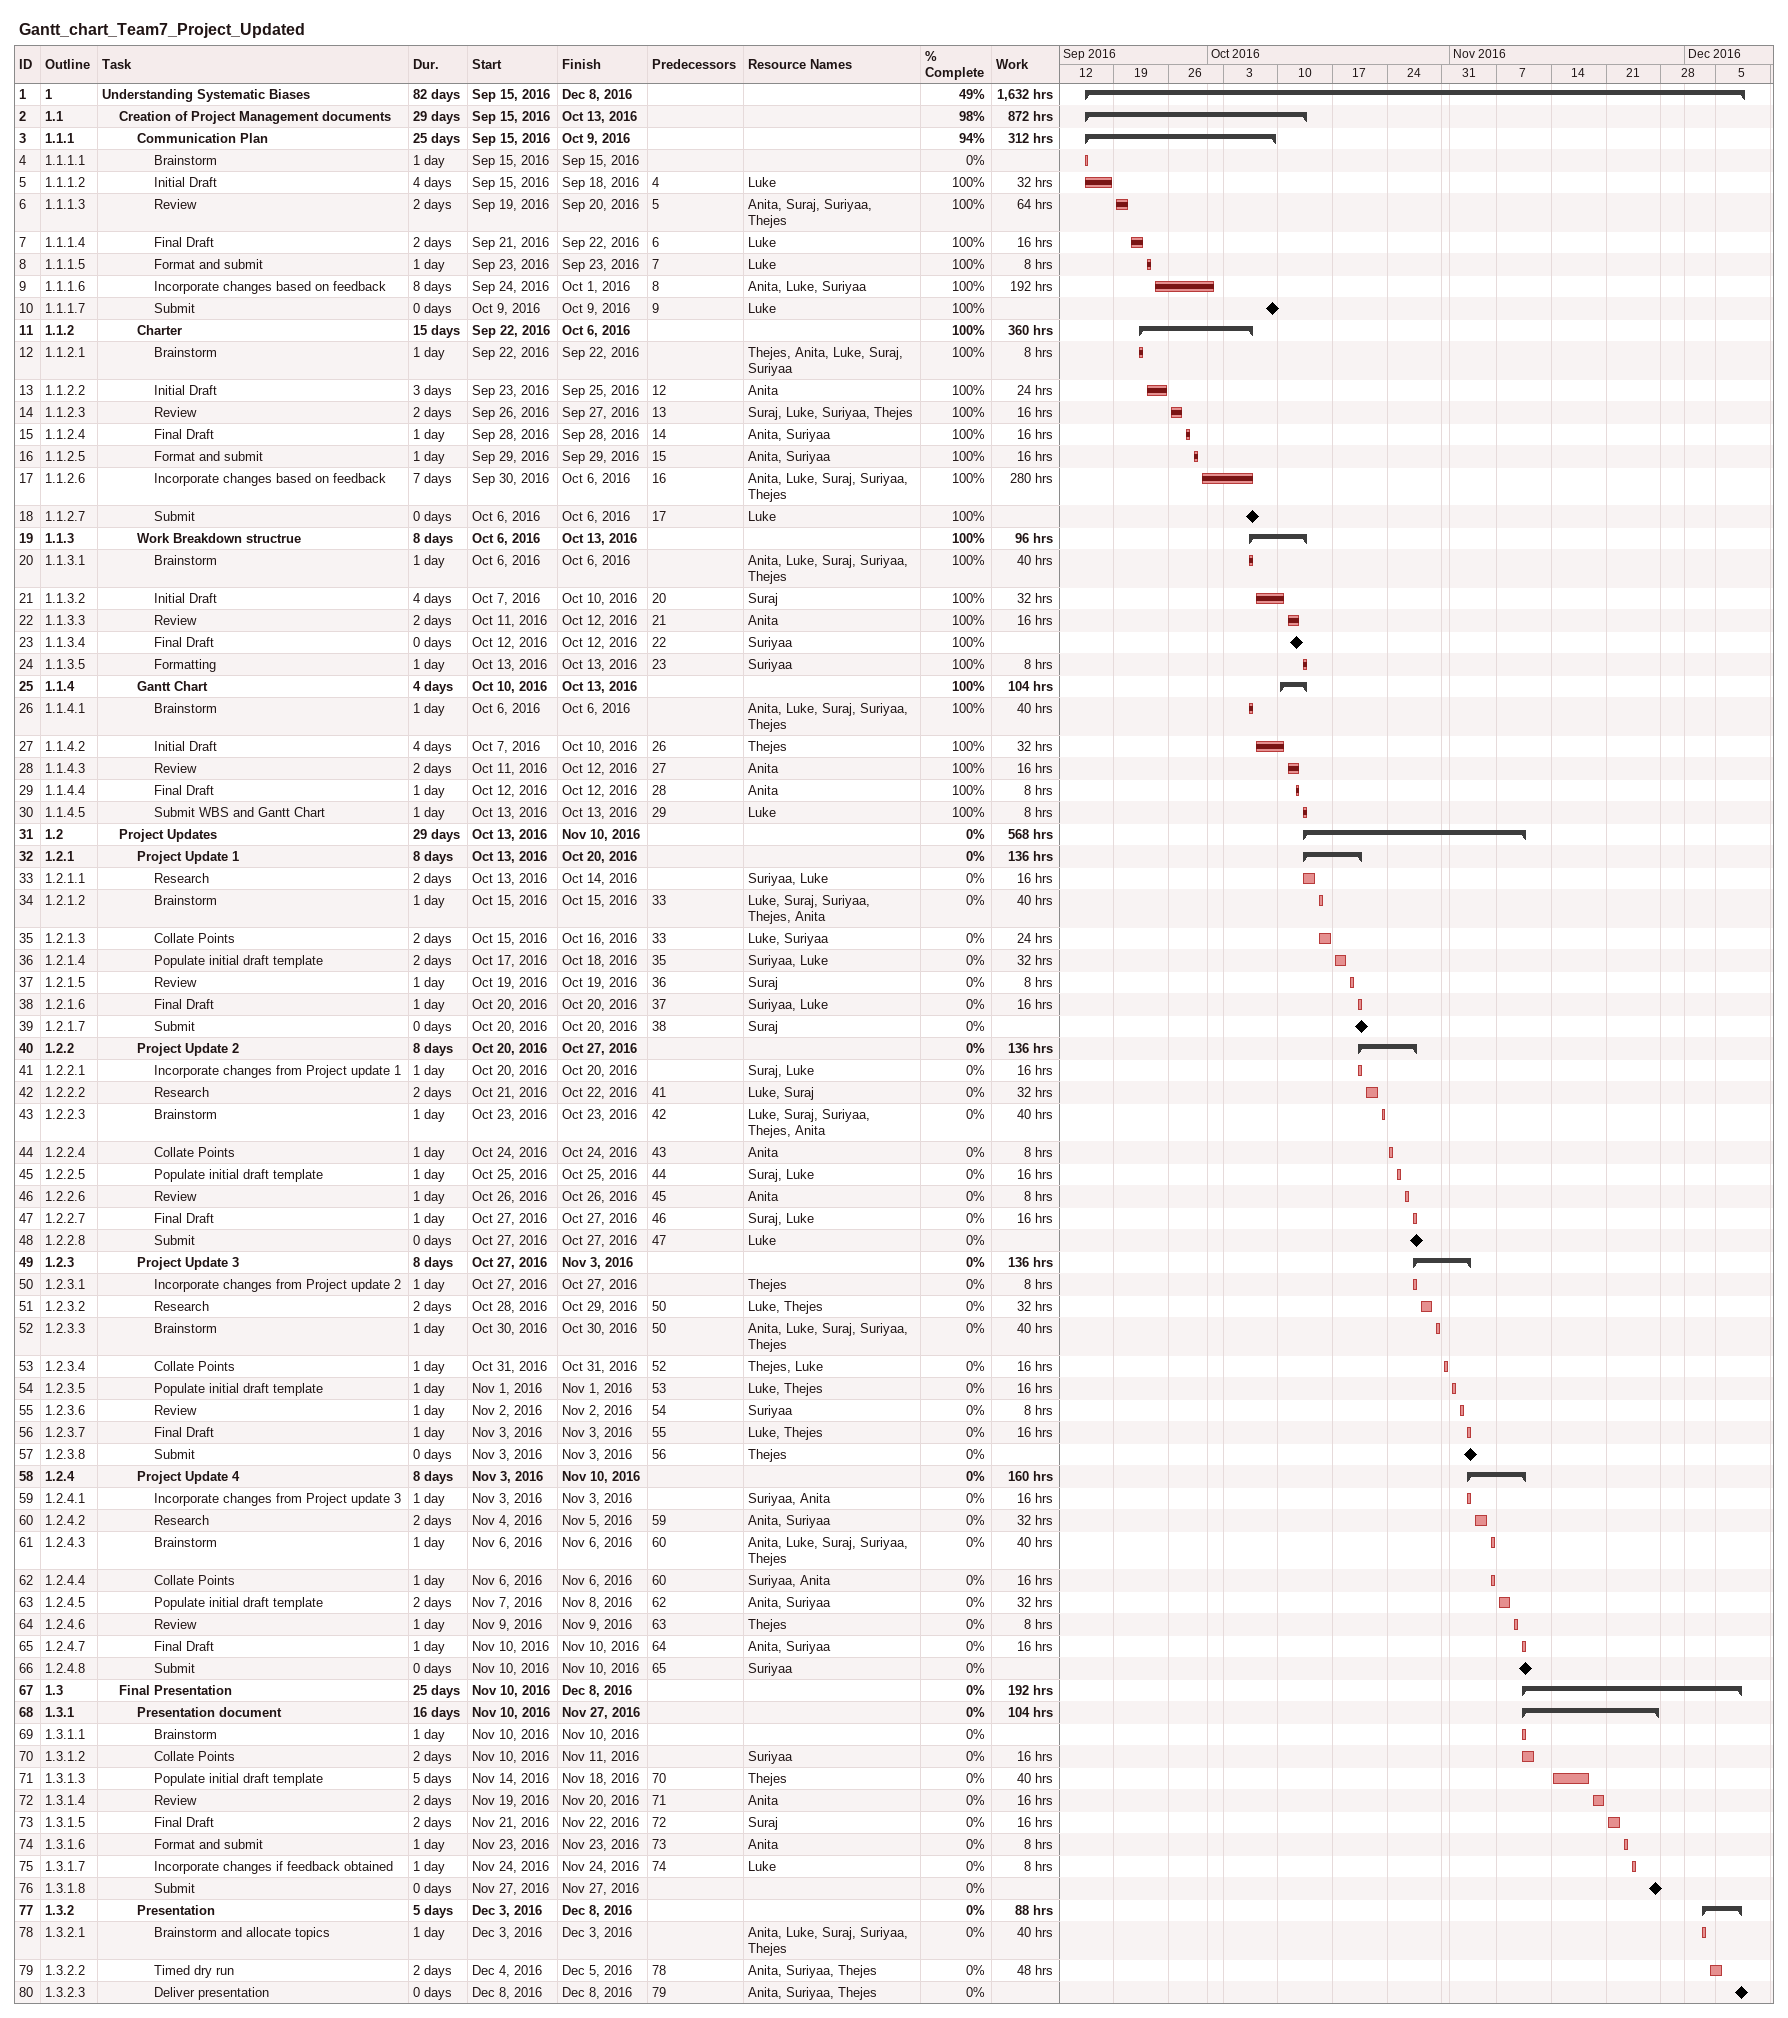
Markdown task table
Gantt_chart_Team7_Project_Updated

| ID | WBS | Task | Duration | Start | Finish | Predecessors | Resources | % complete | Work (h) |
|---|---|---|---|---|---|---|---|---|---|
| 1 | 1 | **Understanding Systematic Biases** | 82d | 2016-09-15 | 2016-12-08 |  |  | 49 | 1632 |
| 2 | 1.1 | **Creation of Project Management documents** | 29d | 2016-09-15 | 2016-10-13 |  |  | 98 | 872 |
| 3 | 1.1.1 | **Communication Plan** | 25d | 2016-09-15 | 2016-10-09 |  |  | 94 | 312 |
| 4 | 1.1.1.1 | Brainstorm | 1d | 2016-09-15 | 2016-09-15 |  |  | 0 |  |
| 5 | 1.1.1.2 | Initial Draft | 4d | 2016-09-15 | 2016-09-18 | 4 | Luke | 100 | 32 |
| 6 | 1.1.1.3 | Review | 2d | 2016-09-19 | 2016-09-20 | 5 | Anita, Suraj, Suriyaa, Thejes | 100 | 64 |
| 7 | 1.1.1.4 | Final Draft | 2d | 2016-09-21 | 2016-09-22 | 6 | Luke | 100 | 16 |
| 8 | 1.1.1.5 | Format and submit | 1d | 2016-09-23 | 2016-09-23 | 7 | Luke | 100 | 8 |
| 9 | 1.1.1.6 | Incorporate changes based on feedback | 8d | 2016-09-24 | 2016-10-01 | 8 | Anita, Luke, Suriyaa | 100 | 192 |
| 10 | 1.1.1.7 | Submit | 0d | 2016-10-09 | 2016-10-09 | 9 | Luke | 100 |  |
| 11 | 1.1.2 | **Charter** | 15d | 2016-09-22 | 2016-10-06 |  |  | 100 | 360 |
| 12 | 1.1.2.1 | Brainstorm | 1d | 2016-09-22 | 2016-09-22 |  | Thejes, Anita, Luke, Suraj, Suriyaa | 100 | 8 |
| 13 | 1.1.2.2 | Initial Draft | 3d | 2016-09-23 | 2016-09-25 | 12 | Anita | 100 | 24 |
| 14 | 1.1.2.3 | Review | 2d | 2016-09-26 | 2016-09-27 | 13 | Suraj, Luke, Suriyaa, Thejes | 100 | 16 |
| 15 | 1.1.2.4 | Final Draft | 1d | 2016-09-28 | 2016-09-28 | 14 | Anita, Suriyaa | 100 | 16 |
| 16 | 1.1.2.5 | Format and submit | 1d | 2016-09-29 | 2016-09-29 | 15 | Anita, Suriyaa | 100 | 16 |
| 17 | 1.1.2.6 | Incorporate changes based on feedback | 7d | 2016-09-30 | 2016-10-06 | 16 | Anita, Luke, Suraj, Suriyaa, Thejes | 100 | 280 |
| 18 | 1.1.2.7 | Submit | 0d | 2016-10-06 | 2016-10-06 | 17 | Luke | 100 |  |
| 19 | 1.1.3 | **Work Breakdown structrue** | 8d | 2016-10-06 | 2016-10-13 |  |  | 100 | 96 |
| 20 | 1.1.3.1 | Brainstorm | 1d | 2016-10-06 | 2016-10-06 |  | Anita, Luke, Suraj, Suriyaa, Thejes | 100 | 40 |
| 21 | 1.1.3.2 | Initial Draft | 4d | 2016-10-07 | 2016-10-10 | 20 | Suraj | 100 | 32 |
| 22 | 1.1.3.3 | Review | 2d | 2016-10-11 | 2016-10-12 | 21 | Anita | 100 | 16 |
| 23 | 1.1.3.4 | Final Draft | 0d | 2016-10-12 | 2016-10-12 | 22 | Suriyaa | 100 |  |
| 24 | 1.1.3.5 | Formatting | 1d | 2016-10-13 | 2016-10-13 | 23 | Suriyaa | 100 | 8 |
| 25 | 1.1.4 | **Gantt Chart** | 4d | 2016-10-10 | 2016-10-13 |  |  | 100 | 104 |
| 26 | 1.1.4.1 | Brainstorm | 1d | 2016-10-06 | 2016-10-06 |  | Anita, Luke, Suraj, Suriyaa, Thejes | 100 | 40 |
| 27 | 1.1.4.2 | Initial Draft | 4d | 2016-10-07 | 2016-10-10 | 26 | Thejes | 100 | 32 |
| 28 | 1.1.4.3 | Review | 2d | 2016-10-11 | 2016-10-12 | 27 | Anita | 100 | 16 |
| 29 | 1.1.4.4 | Final Draft | 1d | 2016-10-12 | 2016-10-12 | 28 | Anita | 100 | 8 |
| 30 | 1.1.4.5 | Submit WBS and Gantt Chart | 1d | 2016-10-13 | 2016-10-13 | 29 | Luke | 100 | 8 |
| 31 | 1.2 | **Project Updates** | 29d | 2016-10-13 | 2016-11-10 |  |  | 0 | 568 |
| 32 | 1.2.1 | **Project Update 1** | 8d | 2016-10-13 | 2016-10-20 |  |  | 0 | 136 |
| 33 | 1.2.1.1 | Research | 2d | 2016-10-13 | 2016-10-14 |  | Suriyaa, Luke | 0 | 16 |
| 34 | 1.2.1.2 | Brainstorm | 1d | 2016-10-15 | 2016-10-15 | 33 | Luke, Suraj, Suriyaa, Thejes, Anita | 0 | 40 |
| 35 | 1.2.1.3 | Collate Points | 2d | 2016-10-15 | 2016-10-16 | 33 | Luke, Suriyaa | 0 | 24 |
| 36 | 1.2.1.4 | Populate initial draft template | 2d | 2016-10-17 | 2016-10-18 | 35 | Suriyaa, Luke | 0 | 32 |
| 37 | 1.2.1.5 | Review | 1d | 2016-10-19 | 2016-10-19 | 36 | Suraj | 0 | 8 |
| 38 | 1.2.1.6 | Final Draft | 1d | 2016-10-20 | 2016-10-20 | 37 | Suriyaa, Luke | 0 | 16 |
| 39 | 1.2.1.7 | Submit | 0d | 2016-10-20 | 2016-10-20 | 38 | Suraj | 0 |  |
| 40 | 1.2.2 | **Project Update 2** | 8d | 2016-10-20 | 2016-10-27 |  |  | 0 | 136 |
| 41 | 1.2.2.1 | Incorporate changes from Project update 1 | 1d | 2016-10-20 | 2016-10-20 |  | Suraj, Luke | 0 | 16 |
| 42 | 1.2.2.2 | Research | 2d | 2016-10-21 | 2016-10-22 | 41 | Luke, Suraj | 0 | 32 |
| 43 | 1.2.2.3 | Brainstorm | 1d | 2016-10-23 | 2016-10-23 | 42 | Luke, Suraj, Suriyaa, Thejes, Anita | 0 | 40 |
| 44 | 1.2.2.4 | Collate Points | 1d | 2016-10-24 | 2016-10-24 | 43 | Anita | 0 | 8 |
| 45 | 1.2.2.5 | Populate initial draft template | 1d | 2016-10-25 | 2016-10-25 | 44 | Suraj, Luke | 0 | 16 |
| 46 | 1.2.2.6 | Review | 1d | 2016-10-26 | 2016-10-26 | 45 | Anita | 0 | 8 |
| 47 | 1.2.2.7 | Final Draft | 1d | 2016-10-27 | 2016-10-27 | 46 | Suraj, Luke | 0 | 16 |
| 48 | 1.2.2.8 | Submit | 0d | 2016-10-27 | 2016-10-27 | 47 | Luke | 0 |  |
| 49 | 1.2.3 | **Project Update 3** | 8d | 2016-10-27 | 2016-11-03 |  |  | 0 | 136 |
| 50 | 1.2.3.1 | Incorporate changes from Project update 2 | 1d | 2016-10-27 | 2016-10-27 |  | Thejes | 0 | 8 |
| 51 | 1.2.3.2 | Research | 2d | 2016-10-28 | 2016-10-29 | 50 | Luke, Thejes | 0 | 32 |
| 52 | 1.2.3.3 | Brainstorm | 1d | 2016-10-30 | 2016-10-30 | 50 | Anita, Luke, Suraj, Suriyaa, Thejes | 0 | 40 |
| 53 | 1.2.3.4 | Collate Points | 1d | 2016-10-31 | 2016-10-31 | 52 | Thejes, Luke | 0 | 16 |
| 54 | 1.2.3.5 | Populate initial draft template | 1d | 2016-11-01 | 2016-11-01 | 53 | Luke, Thejes | 0 | 16 |
| 55 | 1.2.3.6 | Review | 1d | 2016-11-02 | 2016-11-02 | 54 | Suriyaa | 0 | 8 |
| 56 | 1.2.3.7 | Final Draft | 1d | 2016-11-03 | 2016-11-03 | 55 | Luke, Thejes | 0 | 16 |
| 57 | 1.2.3.8 | Submit | 0d | 2016-11-03 | 2016-11-03 | 56 | Thejes | 0 |  |
| 58 | 1.2.4 | **Project Update 4** | 8d | 2016-11-03 | 2016-11-10 |  |  | 0 | 160 |
| 59 | 1.2.4.1 | Incorporate changes from Project update 3 | 1d | 2016-11-03 | 2016-11-03 |  | Suriyaa, Anita | 0 | 16 |
| 60 | 1.2.4.2 | Research | 2d | 2016-11-04 | 2016-11-05 | 59 | Anita, Suriyaa | 0 | 32 |
| 61 | 1.2.4.3 | Brainstorm | 1d | 2016-11-06 | 2016-11-06 | 60 | Anita, Luke, Suraj, Suriyaa, Thejes | 0 | 40 |
| 62 | 1.2.4.4 | Collate Points | 1d | 2016-11-06 | 2016-11-06 | 60 | Suriyaa, Anita | 0 | 16 |
| 63 | 1.2.4.5 | Populate initial draft template | 2d | 2016-11-07 | 2016-11-08 | 62 | Anita, Suriyaa | 0 | 32 |
| 64 | 1.2.4.6 | Review | 1d | 2016-11-09 | 2016-11-09 | 63 | Thejes | 0 | 8 |
| 65 | 1.2.4.7 | Final Draft | 1d | 2016-11-10 | 2016-11-10 | 64 | Anita, Suriyaa | 0 | 16 |
| 66 | 1.2.4.8 | Submit | 0d | 2016-11-10 | 2016-11-10 | 65 | Suriyaa | 0 |  |
| 67 | 1.3 | **Final Presentation** | 25d | 2016-11-10 | 2016-12-08 |  |  | 0 | 192 |
| 68 | 1.3.1 | **Presentation document** | 16d | 2016-11-10 | 2016-11-27 |  |  | 0 | 104 |
| 69 | 1.3.1.1 | Brainstorm | 1d | 2016-11-10 | 2016-11-10 |  |  | 0 |  |
| 70 | 1.3.1.2 | Collate Points | 2d | 2016-11-10 | 2016-11-11 |  | Suriyaa | 0 | 16 |
| 71 | 1.3.1.3 | Populate initial draft template | 5d | 2016-11-14 | 2016-11-18 | 70 | Thejes | 0 | 40 |
| 72 | 1.3.1.4 | Review | 2d | 2016-11-19 | 2016-11-20 | 71 | Anita | 0 | 16 |
| 73 | 1.3.1.5 | Final Draft | 2d | 2016-11-21 | 2016-11-22 | 72 | Suraj | 0 | 16 |
| 74 | 1.3.1.6 | Format and submit | 1d | 2016-11-23 | 2016-11-23 | 73 | Anita | 0 | 8 |
| 75 | 1.3.1.7 | Incorporate changes if feedback obtained | 1d | 2016-11-24 | 2016-11-24 | 74 | Luke | 0 | 8 |
| 76 | 1.3.1.8 | Submit | 0d | 2016-11-27 | 2016-11-27 |  |  | 0 |  |
| 77 | 1.3.2 | **Presentation** | 5d | 2016-12-03 | 2016-12-08 |  |  | 0 | 88 |
| 78 | 1.3.2.1 | Brainstorm and allocate topics | 1d | 2016-12-03 | 2016-12-03 |  | Anita, Luke, Suraj, Suriyaa, Thejes | 0 | 40 |
| 79 | 1.3.2.2 | Timed dry run | 2d | 2016-12-04 | 2016-12-05 | 78 | Anita, Suriyaa, Thejes | 0 | 48 |
| 80 | 1.3.2.3 | Deliver presentation | 0d | 2016-12-08 | 2016-12-08 | 79 | Anita, Suriyaa, Thejes | 0 |  |
